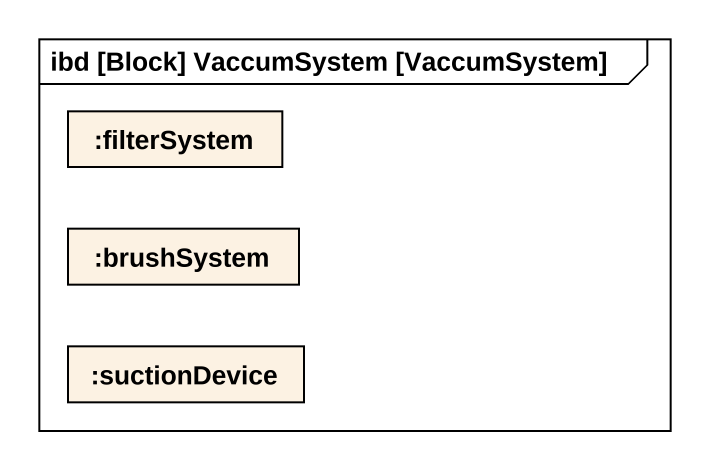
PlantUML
@startuml
mainframe ibd [Block] VaccumSystem [VaccumSystem]
rectangle ":filterSystem" as filterSystem
rectangle ":brushSystem" as brushSystem
rectangle ":suctionDevice" as suctionDevice
@enduml
